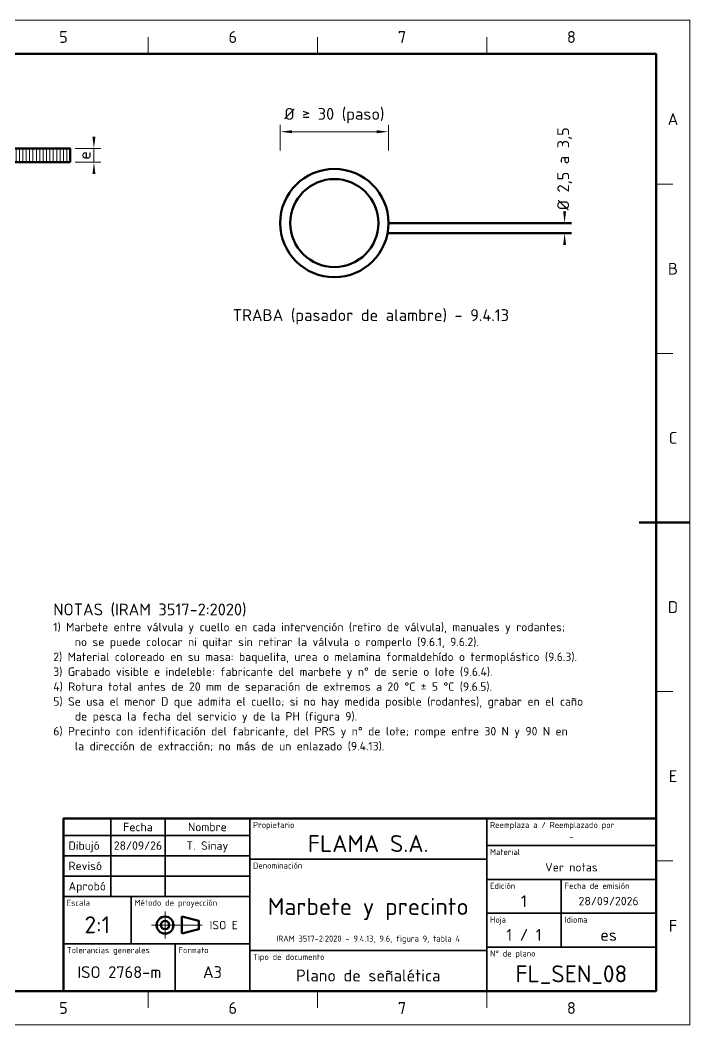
# Model space of a CAD drawing. Header units: millimetres. Extents: x 0 to 420, y 0 to 297.
# Drawn here: x 222.2 to 420, y 0 to 297 of the extents above; entities that cross this region are included whole.
import ezdxf
from ezdxf.enums import TextEntityAlignment as Align

# ---------------------------------------------------------------- set-up
doc = ezdxf.new("R2010")
doc.units = ezdxf.units.MM
doc.linetypes.add('IRAM-F-TRAZO-PUNTO', pattern=[20, 15, -2, 1, -2])
for name, color, linetype, lineweight in [('01-VISIBLE', 7, 'CONTINUOUS', 70), ('03-EJE', 1, 'IRAM-F-TRAZO-PUNTO', 18), ('04-COTA', 3, 'CONTINUOUS', 18), ('05-RAYADO', 8, 'CONTINUOUS', 18), ('06-TEXTO', 7, 'CONTINUOUS', 25), ('07-RECUADRO', 7, 'CONTINUOUS', 70), ('08-FINA', 5, 'CONTINUOUS', 18), ('10-ROTULO', 7, 'CONTINUOUS', 35), ('11-TEXTO-ROTULO', 7, 'CONTINUOUS', 25)]:
    doc.layers.add(name, color=color, linetype=linetype, lineweight=lineweight)
doc.styles.add('ISO3098', font='isocpeur.ttf')
doc.dimstyles.new('FLAMA-IRAM', dxfattribs={"dimtxt": 3.5, "dimasz": 3.5, "dimexe": 2, "dimexo": 1.5, "dimgap": 1, "dimtad": 1, "dimdec": 1, "dimtxsty": 'ISO3098', "dimblk": 'IRAM_FLECHA', "dimblk1": 'IRAM_FLECHA', "dimblk2": 'IRAM_FLECHA', "dimcen": 2.5, "dimclrd": 7, "dimclre": 7, "dimclrt": 7, "dimazin": 3, "dimtfac": 1, "dimtmove": 0, "dimatfit": 3, "dimlwd": 18, "dimlwe": 18})

# ---------------------------------------------------------------- blocks, each defined once
blk = doc.blocks.new('IRAM_FLECHA')
blk.add_solid([(0, 0), (-1, 0.125), (-1, -0.125)])

msp = doc.modelspace()

# ---------------------------------------------------------------- hatches: boundary and pattern name
at = {"layer": '05-RAYADO'}
h = msp.add_hatch(dxfattribs=at)
h.set_pattern_fill('ANSI31', scale=0.31496, angle=45)
h.paths.add_polyline_path([(237, 255), (237, 259), (217, 259), (217, 255)])

# ---------------------------------------------------------------- linework, layer by layer
at = {"layer": '01-VISIBLE'}
for p, q in [((331, 237), (385, 237)), ((331, 234), (385, 234))]:
    msp.add_line(p, q, dxfattribs=at)
for points in [[(237, 255), (237, 259), (217, 259), (217, 255), (237, 255)], [(270, 27), (275, 28.25), (275, 30.75), (270, 32)]]:
    msp.add_lwpolyline(points, close=True, dxfattribs=at)
for centre, radius in [((315, 237), 16), ((315, 237), 13), ((265, 29.5), 2.5), ((265, 29.5), 1.25)]:
    msp.add_circle(centre, radius, dxfattribs=at)
at = {"layer": '03-EJE'}
for p, q in [((265, 25.5), (265, 33.5)), ((261, 29.5), (276.5, 29.5))]:
    msp.add_line(p, q, dxfattribs=at)
at = {"layer": '07-RECUADRO'}
msp.add_line((420, 148.5), (405, 148.5), dxfattribs=at)
for points in [[(25, 10), (410, 10), (410, 287), (25, 287)], [(235, 10), (410, 10), (410, 61), (235, 61)]]:
    msp.add_lwpolyline(points, close=True, dxfattribs=at)
at = {"layer": '08-FINA'}
for p, q in [((260, 287), (260, 292)), ((310, 287), (310, 292)), ((360, 287), (360, 292)), ((410, 248.5), (415, 248.5)), ((410, 198.5), (415, 198.5)), ((410, 98.5), (415, 98.5)), ((410, 48.5), (415, 48.5)), ((260, 10), (260, 5)), ((310, 10), (310, 5)), ((360, 10), (360, 5))]:
    msp.add_line(p, q, dxfattribs=at)
msp.add_lwpolyline([(0, 0), (420, 0), (420, 297), (0, 297)], close=True, dxfattribs=at)
at = {"layer": '10-ROTULO'}
for points in [[(235, 56), (249, 56), (249, 61), (235, 61)], [(249, 56), (265, 56), (265, 61), (249, 61)], [(265, 56), (290, 56), (290, 61), (265, 61)], [(290, 49), (360, 49), (360, 61), (290, 61)], [(360, 53), (410, 53), (410, 61), (360, 61)], [(235, 50), (249, 50), (249, 56), (235, 56)], [(249, 50), (265, 50), (265, 56), (249, 56)], [(265, 50), (290, 50), (290, 56), (265, 56)], [(360, 43), (410, 43), (410, 53), (360, 53)], [(235, 44), (249, 44), (249, 50), (235, 50)], [(249, 44), (265, 44), (265, 50), (249, 50)], [(265, 44), (290, 44), (290, 50), (265, 50)], [(290, 22), (360, 22), (360, 49), (290, 49)], [(235, 38), (249, 38), (249, 44), (235, 44)], [(249, 38), (265, 38), (265, 44), (249, 44)], [(265, 38), (290, 38), (290, 44), (265, 44)], [(360, 33), (382, 33), (382, 43), (360, 43)], [(382, 33), (410, 33), (410, 43), (382, 43)], [(235, 24), (255, 24), (255, 38), (235, 38)], [(255, 24), (290, 24), (290, 38), (255, 38)], [(360, 23), (382, 23), (382, 33), (360, 33)], [(382, 23), (410, 23), (410, 33), (382, 33)], [(235, 10), (268, 10), (268, 24), (235, 24)], [(268, 10), (290, 10), (290, 24), (268, 24)], [(290, 10), (360, 10), (360, 22), (290, 22)], [(360, 10), (410, 10), (410, 23), (360, 23)]]:
    msp.add_lwpolyline(points, close=True, dxfattribs=at)

# ---------------------------------------------------------------- texts
at = {"layer": '06-TEXTO', "style": 'ISO3098'}
for s, p in [('5', (235, 292)), ('6', (285, 292)), ('7', (335, 292)), ('8', (385, 292)), ('A', (415, 267.75)), ('B', (415, 223.5)), ('C', (415, 173.5)), ('D', (415, 123.5)), ('E', (415, 73.5)), ('F', (415, 29.25)), ('5', (235, 5)), ('6', (285, 5)), ('7', (335, 5)), ('8', (385, 5))]:
    msp.add_text(s, height=3.5, dxfattribs=at).set_placement(p, align=Align.MIDDLE_CENTER)
for s, height, p in [('TRABA (pasador de alambre) - 9.4.13', 3.5, (285, 207)), ('NOTAS (IRAM 3517-2:2020)', 3.5, (232, 120)), ('1) Marbete entre válvula y cuello en cada intervención (retiro de válvula), manuales y rodantes;', 2.5, (232, 115.6)), ('    no se puede colocar ni quitar sin retirar la válvula o romperlo (9.6.1, 9.6.2).', 2.5, (232, 111.2)), ('2) Material coloreado en su masa: baquelita, urea o melamina formaldehído o termoplástico (9.6.3).', 2.5, (232, 106.8)), ('3) Grabado visible e indeleble: fabricante del marbete y n° de serie o lote (9.6.4).', 2.5, (232, 102.4)), ('4) Rotura total antes de 20 mm de separación de extremos a 20 °C ± 5 °C (9.6.5).', 2.5, (232, 98)), ('5) Se usa el menor D que admita el cuello; si no hay medida posible (rodantes), grabar en el caño', 2.5, (232, 93.6)), ('    de pesca la fecha del servicio y de la PH (figura 9).', 2.5, (232, 89.2)), ('6) Precinto con identificación del fabricante, del PRS y n° de lote; rompe entre 30 N y 90 N en', 2.5, (232, 84.8)), ('    la dirección de extracción; no más de un enlazado (9.4.13).', 2.5, (232, 80.4))]:
    msp.add_text(s, height=height, dxfattribs=at).set_placement(p, align=Align.BOTTOM_LEFT)
at = {"layer": '11-TEXTO-ROTULO', "style": 'ISO3098'}
for s, height, p in [('Fecha', 2.5, (257, 58.5)), ('Nombre', 2.5, (277.5, 58.5)), ('28/09/26', 2.5, (257, 53)), ('T. Sinay', 2.5, (277.5, 53)), ('FLAMA S.A.', 5, (325, 53.6)), ('-', 1.8, (385, 55.6)), ('Ver notas', 2.5, (385, 46.6)), ('Marbete y precinto', 5, (325, 35)), ('1', 3.5, (371, 36.6)), ('28/09/2026', 2.5, (396, 36.6)), ('2:1', 5, (245, 29.6)), ('1 / 1', 3.5, (371, 26.6)), ('es', 3.5, (396, 26.6)), ('IRAM 3517-2:2020 - 9.4.13, 9.6, figura 9, tabla 4', 1.8, (325, 25.5)), ('ISO 2768-m', 3.5, (251.5, 15.6)), ('A3', 3.5, (279, 15.6)), ('Plano de señalética', 3.5, (325, 14.6)), ('FL_SEN_08', 5, (385, 15.1))]:
    msp.add_text(s, height=height, dxfattribs=at).set_placement(p, align=Align.MIDDLE_CENTER)
for s, p in [('Propietario', (291, 60)), ('Reemplaza a / Reemplazado por', (361, 60)), ('Material', (361, 52)), ('Denominación', (291, 48)), ('Edición', (361, 42)), ('Fecha de emisión', (383, 42)), ('Escala', (236, 37)), ('Método de proyección', (256, 37)), ('Hoja', (361, 32)), ('Idioma', (383, 32)), ('Tolerancias generales', (236, 23)), ('Formato', (269, 23)), ('Tipo de documento', (291, 21)), ('N° de plano', (361, 22))]:
    msp.add_text(s, height=1.8, dxfattribs=at).set_placement(p, align=Align.TOP_LEFT)
for s, p in [('Dibujó', (236.5, 53)), ('Revisó', (236.5, 47)), ('Aprobó', (236.5, 41))]:
    msp.add_text(s, height=2.5, dxfattribs=at).set_placement(p, align=Align.MIDDLE_LEFT)
msp.add_text('ISO E', height=2.5, dxfattribs=at).set_placement((286.5, 29.5), align=Align.MIDDLE_RIGHT)

# ---------------------------------------------------------------- dimensions: what is measured, and where the dimension line sits
at = {"layer": '04-COTA'}
msp.add_linear_dim(base=(299, 264), p1=(299, 257), p2=(331, 257), text='%%c ≥ 30 (paso)', dimstyle='FLAMA-IRAM', override={"dimlfac": 0.5}, dxfattribs=at).render()
msp.add_linear_dim(base=(383, 234), p1=(375, 234), p2=(375, 237), angle=90, location=(383, 253.05), text='%%c 2,5 a 3,5', dimstyle='FLAMA-IRAM', override={"dimlfac": 0.5, "dimtmove": 2}, dxfattribs=at).render()
msp.add_linear_dim(base=(244, 255), p1=(237, 255), p2=(237, 259), angle=90, text='e', dimstyle='FLAMA-IRAM', override={"dimlfac": 0.5}, dxfattribs=at).render()

doc.saveas('drawing.dxf')
